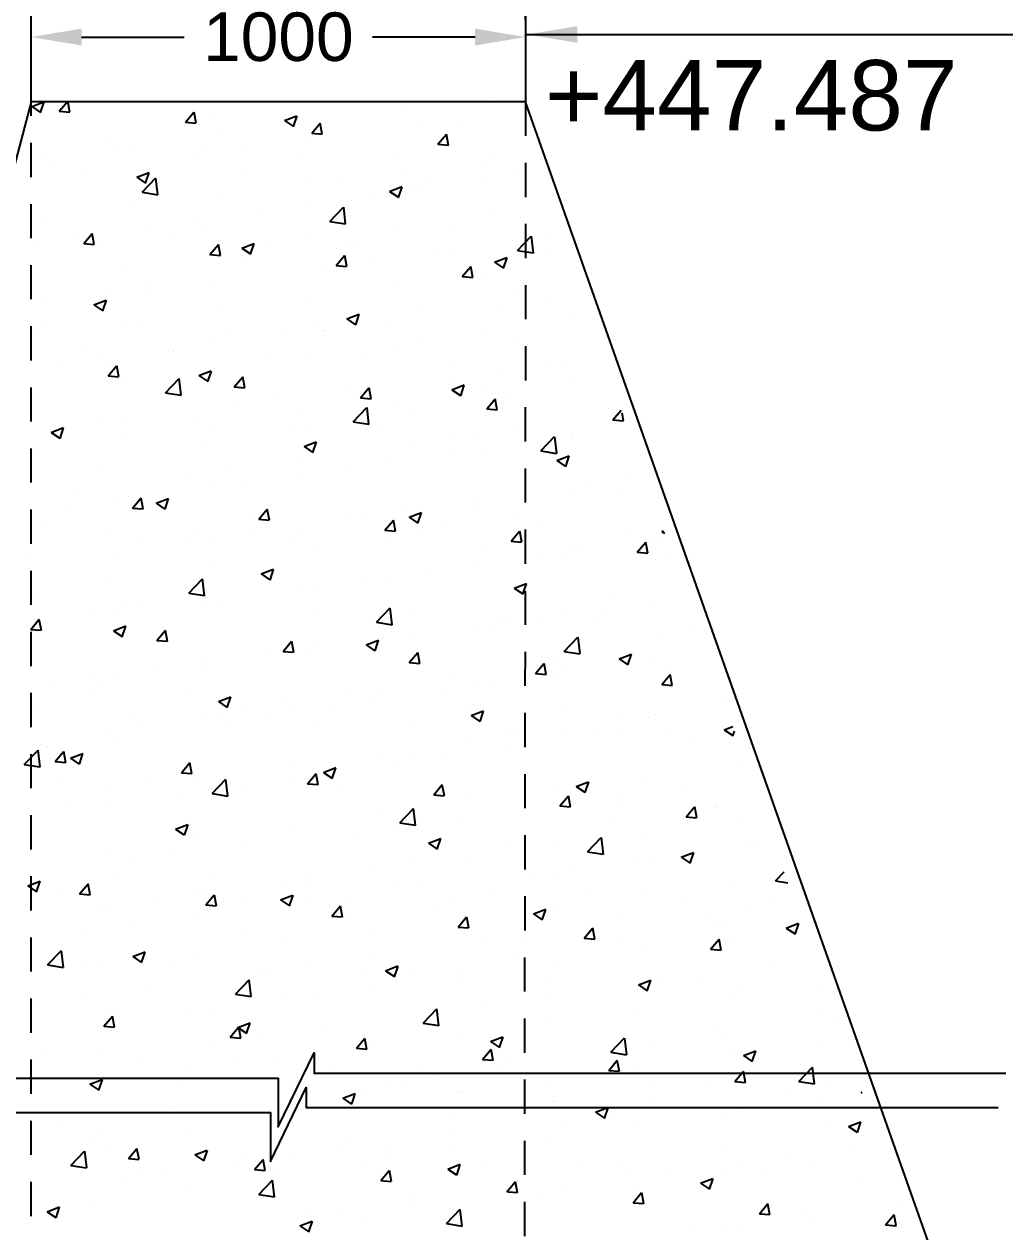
# Model space of a CAD drawing. Header units: inches. Extents: x 0 to 11487, y 0 to 10656.
# Drawn here: x 338.288 to 341.93, y 291.386 to 295.871 of the extents above; entities that cross this region are included whole.
import ezdxf

# ---------------------------------------------------------------- set-up
doc = ezdxf.new("R2010")
doc.units = ezdxf.units.IN
doc.header["$MEASUREMENT"] = 0
doc.linetypes.add('HIDDEN', pattern=[9.525, 6.35, -3.175])
for name, color, linetype in [('DIMENSION', 255, 'Continuous'), ('DRAWING', 7, 'Continuous'), ('HATCH', 7, 'Continuous'), ('TEXT', 255, 'Continuous')]:
    doc.layers.add(name, color=color, linetype=linetype)
doc.styles.get("Standard").update_dxf_attribs({"font": 'arial.ttf'})
doc.dimstyles.get("Standard").update_dxf_attribs({"dimtxt": 0.18, "dimasz": 0.1875, "dimexe": 0.18, "dimexo": 0.0625, "dimgap": 0.09, "dimtad": 0, "dimtih": 1, "dimtoh": 1, "dimdec": 4, "dimzin": 0, "dimdsep": 46, "dimtxsty": 'Standard', "dimcen": 0.09, "dimadec": 0, "dimazin": 0, "dimtfac": 1, "dimtdec": 4, "dimtofl": 0, "dimtmove": 0, "dimatfit": 3, "dimfxl": 1, "dimtolj": 1, "dimtzin": 0, "dimarcsym": 0})

# ---------------------------------------------------------------- blocks, each defined once
blk = doc.blocks.new('*D88')
at = {"layer": 'Defpoints', "color": 0, "ltscale": 0.02, "transparency": 16777216}
for p in [(338.3141, 295.8234), (340.1505, 295.8234), (340.1505, 295.8234)]:
    blk.add_point(p, dxfattribs=at)
at = {"layer": 'DIMENSION', "color": 0, "lineweight": -2, "ltscale": 0.02, "transparency": 16777216}
for p, q in [((338.3141, 295.8859), (338.3141, 296.0034)), ((340.1505, 295.8859), (340.1505, 296.0034)), ((338.5016, 295.8234), (338.8823, 295.8234)), ((339.963, 295.8234), (339.5823, 295.8234))]:
    blk.add_line(p, q, dxfattribs=at)
at = {"layer": 'DIMENSION', "color": 0, "ltscale": 0.02, "transparency": 16777216}
for points in [[(338.5016, 295.8547), (338.5016, 295.7922), (338.3141, 295.8234)], [(339.963, 295.8547), (339.963, 295.7922), (340.1505, 295.8234)]]:
    blk.add_solid(points, dxfattribs=at)
at = {"layer": 'DIMENSION', "color": 0, "ltscale": 0.02, "transparency": 16777216, "insert": (339.2323, 295.8234), "char_height": 0.18, "attachment_point": 5}
blk.add_mtext('\\A1;1000', dxfattribs=at)

msp = doc.modelspace()

# ---------------------------------------------------------------- linework, layer by layer
at = {"layer": 'DRAWING', "linetype": 'HIDDEN', "ltscale": 0.02}
for p, q in [((338.31405, 288.49336), (338.31405, 295.58316)), ((340.15053, 295.58316), (340.14224, 288.49336))]:
    msp.add_line(p, q, dxfattribs=at)
at = {"layer": 'DRAWING', "ltscale": 0.02}
msp.add_lwpolyline([(338.31405, 296.06373), (340.15053, 296.06373), (340.15053, 295.58316), (338.31405, 295.58316)], close=True, dxfattribs=at)
for points in [[(338.31405, 295.58316), (336.45006, 288.49336)], [(342.65416, 288.49336), (340.15053, 295.58316)], [(336.76549, 291.95712), (339.23175, 291.95712), (339.23175, 291.77549), (339.3651, 292.05025), (339.3651, 291.97534), (341.93383, 291.97534)], [(336.73619, 291.82927), (339.20245, 291.82927), (339.20245, 291.64764), (339.3358, 291.9224), (339.3358, 291.84749), (341.90454, 291.84749)]]:
    msp.add_lwpolyline(points, dxfattribs=at)
at = {"layer": 'HATCH', "ltscale": 0.02}
for p, q in [((338.31658, 295.56573), (338.36232, 295.58329)), ((338.31658, 295.56573), (338.34907, 295.54381)), ((338.34947, 295.54333), (338.36272, 295.58281)), ((338.36724, 295.59013), (338.36724, 295.59013)), ((338.41881, 295.54816), (338.4503, 295.58569)), ((338.45825, 295.54426), (338.4507, 295.58521)), ((338.68968, 295.58159), (338.68968, 295.58159)), ((339.36637, 295.58106), (339.36637, 295.58106)), ((340.03327, 295.60026), (340.03327, 295.60026)), ((338.41881, 295.54816), (338.45786, 295.54474)), ((338.44226, 295.54901), (338.44226, 295.54901)), ((338.88738, 295.50716), (338.91887, 295.5447)), ((338.92683, 295.50326), (338.91927, 295.54421)), ((338.98538, 295.51566), (338.98538, 295.51566)), ((339.25543, 295.51341), (339.30117, 295.53097)), ((339.25543, 295.51341), (339.28792, 295.49149)), ((339.28832, 295.49101), (339.30157, 295.53049)), ((339.69396, 295.55128), (339.69396, 295.55128)), ((338.88738, 295.50716), (338.92643, 295.50375)), ((339.35595, 295.46617), (339.38744, 295.5037)), ((339.36399, 295.50946), (339.36399, 295.50946)), ((339.3954, 295.46227), (339.38784, 295.50322)), ((339.75394, 295.48666), (339.75394, 295.48666)), ((339.91748, 295.5082), (339.91748, 295.5082)), ((338.6044, 295.45026), (338.6044, 295.45026)), ((338.61523, 295.42375), (338.61523, 295.42375)), ((339.02857, 295.46346), (339.02857, 295.46346)), ((339.34136, 295.43235), (339.34136, 295.43235)), ((339.35595, 295.46617), (339.395, 295.46275)), ((339.82452, 295.42517), (339.85602, 295.46271)), ((339.82452, 295.42517), (339.86357, 295.42176)), ((339.86397, 295.42127), (339.85641, 295.46222)), ((338.68927, 295.41448), (338.68927, 295.41448)), ((338.96397, 295.40902), (338.96397, 295.40902)), ((339.09394, 295.39977), (339.09394, 295.39977)), ((339.3127, 295.39428), (339.3127, 295.39428)), ((339.66144, 295.37955), (339.66144, 295.37955)), ((340.02533, 295.38279), (340.02533, 295.38279)), ((338.35929, 295.37266), (338.35929, 295.37266)), ((338.40424, 295.35073), (338.40424, 295.35073)), ((338.75297, 295.336), (338.75297, 295.336)), ((338.9304, 295.37824), (338.9304, 295.37824)), ((339.68602, 295.33381), (339.68602, 295.33381)), ((340.01017, 295.36481), (340.01017, 295.36481)), ((338.51782, 295.32393), (338.51782, 295.32393)), ((338.70653, 295.30271), (338.75227, 295.32027)), ((338.70653, 295.30271), (338.73902, 295.28079)), ((338.7263, 295.24704), (338.77718, 295.30007)), ((338.73942, 295.28031), (338.75267, 295.31978)), ((338.7848, 295.23756), (338.77758, 295.2996)), ((339.10171, 295.32126), (339.10171, 295.32126)), ((339.35605, 295.29199), (339.35605, 295.29199)), ((339.45044, 295.30653), (339.45044, 295.30653)), ((339.79918, 295.2918), (339.79918, 295.2918)), ((340.10136, 295.32206), (340.10136, 295.32206)), ((338.7263, 295.24704), (338.7844, 295.23802)), ((339.02063, 295.24599), (339.02063, 295.24599)), ((339.64537, 295.25039), (339.69111, 295.26795)), ((339.64537, 295.25039), (339.67787, 295.22847)), ((339.67827, 295.22799), (339.69151, 295.26746)), ((339.72038, 295.25666), (339.72038, 295.25666)), ((339.74562, 295.25053), (339.74562, 295.25053)), ((339.99304, 295.28311), (339.99304, 295.28311)), ((340.14791, 295.27706), (340.14791, 295.27706)), ((339.58208, 295.229), (339.58208, 295.229)), ((338.35135, 295.15519), (338.35135, 295.15519)), ((338.68132, 295.19701), (338.68132, 295.19701)), ((339.1695, 295.17469), (339.1695, 295.17469)), ((339.33939, 295.19127), (339.33939, 295.19127)), ((339.4235, 295.13891), (339.47439, 295.19194)), ((339.482, 295.12943), (339.47479, 295.19147)), ((340.01738, 295.16532), (340.01738, 295.16532)), ((338.75854, 295.12058), (338.75854, 295.12058)), ((338.92208, 295.14211), (338.92208, 295.14211)), ((338.95841, 295.12587), (338.95841, 295.12587)), ((339.4235, 295.13891), (339.4816, 295.12989)), ((339.67808, 295.11634), (339.67808, 295.11634)), ((339.87691, 295.11323), (339.87691, 295.11323)), ((338.34596, 295.06627), (338.34596, 295.06627)), ((338.48526, 295.09168), (338.48526, 295.09168)), ((338.50945, 295.05677), (338.54095, 295.0943)), ((338.5489, 295.05287), (338.54134, 295.09381)), ((338.834, 295.07695), (338.834, 295.07695)), ((339.3481, 295.07451), (339.3481, 295.07451)), ((340.12071, 295.03078), (340.17159, 295.08381)), ((340.17921, 295.0213), (340.17199, 295.08334)), ((340.23376, 295.07976), (340.23376, 295.07976)), ((338.50945, 295.05677), (338.5485, 295.05335)), ((338.57743, 295.06047), (338.57743, 295.06047)), ((338.97802, 295.01577), (339.00952, 295.0533)), ((339.01747, 295.01187), (339.00991, 295.05282)), ((339.01268, 295.02852), (339.01268, 295.02852)), ((339.09647, 295.03968), (339.14221, 295.05724)), ((339.09647, 295.03968), (339.12897, 295.01777)), ((339.12937, 295.01728), (339.14261, 295.05676)), ((339.18273, 295.06221), (339.18273, 295.06221)), ((339.49593, 295.04783), (339.49593, 295.04783)), ((339.53147, 295.04748), (339.53147, 295.04748)), ((339.82118, 295.02545), (339.82118, 295.02545)), ((339.8802, 295.03274), (339.8802, 295.03274)), ((340.12071, 295.03078), (340.17881, 295.02176)), ((338.67338, 294.97954), (338.67338, 294.97954)), ((338.97802, 295.01577), (339.01707, 295.01236)), ((339.11495, 294.98243), (339.11495, 294.98243)), ((339.44659, 294.97478), (339.47809, 295.01231)), ((339.48604, 294.97088), (339.47849, 295.01182)), ((339.57376, 294.99287), (339.57376, 294.99287)), ((340.03532, 294.98737), (340.08106, 295.00492)), ((340.03532, 294.98737), (340.06781, 294.96545)), ((340.06821, 294.96496), (340.08146, 295.00444)), ((340.22894, 295.01801), (340.22894, 295.01801)), ((338.3434, 294.93771), (338.3434, 294.93771)), ((339.41022, 294.97134), (339.41022, 294.97134)), ((339.44659, 294.97478), (339.48564, 294.97136)), ((339.91517, 294.93378), (339.94666, 294.97132)), ((339.91517, 294.93378), (339.95421, 294.93037)), ((339.95461, 294.92988), (339.94706, 294.97083)), ((340.00944, 294.94784), (340.00944, 294.94784)), ((338.73396, 294.91704), (338.73396, 294.91704)), ((338.99764, 294.91703), (338.99764, 294.91703)), ((339.67013, 294.89886), (339.67013, 294.89886)), ((338.35298, 294.85164), (338.35298, 294.85164)), ((338.54757, 294.82898), (338.59331, 294.84654)), ((338.58047, 294.80658), (338.59371, 294.84606)), ((338.58668, 294.86292), (338.58668, 294.86292)), ((338.75022, 294.88445), (338.75022, 294.88445)), ((339.34016, 294.85704), (339.34016, 294.85704)), ((340.12641, 294.88461), (340.12641, 294.88461)), ((340.22544, 294.84363), (340.22544, 294.84363)), ((338.54757, 294.82898), (338.58007, 294.80706)), ((339.00474, 294.81104), (339.00474, 294.81104)), ((339.74542, 294.81921), (339.74542, 294.81921)), ((340.0619, 294.8221), (340.0619, 294.8221)), ((338.35804, 294.75786), (338.35804, 294.75786)), ((338.66544, 294.76206), (338.66544, 294.76206)), ((339.36444, 294.75381), (339.36444, 294.75381)), ((339.48642, 294.77666), (339.53216, 294.79422)), ((339.48642, 294.77666), (339.51891, 294.75474)), ((339.51931, 294.75426), (339.53256, 294.79374)), ((339.64932, 294.76779), (339.64932, 294.76779)), ((340.33691, 294.77637), (340.33691, 294.77637)), ((338.33546, 294.72024), (338.33546, 294.72024)), ((338.70678, 294.74313), (338.70678, 294.74313)), ((339.05552, 294.72839), (339.05552, 294.72839)), ((339.23836, 294.71368), (339.23836, 294.71368)), ((339.4019, 294.73521), (339.4019, 294.73521)), ((339.40425, 294.71366), (339.40425, 294.71366)), ((340.00149, 294.73037), (340.00149, 294.73037)), ((338.49579, 294.67011), (338.49579, 294.67011)), ((338.98346, 294.68842), (338.98346, 294.68842)), ((339.66219, 294.68139), (339.66219, 294.68139)), ((339.75299, 294.69892), (339.75299, 294.69892)), ((340.10172, 294.68419), (340.10172, 294.68419)), ((338.57837, 294.62679), (338.57837, 294.62679)), ((338.60247, 294.62302), (338.60247, 294.62302)), ((338.82578, 294.65936), (338.82578, 294.65936)), ((338.84452, 294.65537), (338.84452, 294.65537)), ((339.19326, 294.64064), (339.19326, 294.64064)), ((339.33221, 294.63957), (339.33221, 294.63957)), ((339.54199, 294.62591), (339.54199, 294.62591)), ((340.301, 294.61855), (340.301, 294.61855)), ((338.41482, 294.60526), (338.41482, 294.60526)), ((338.6001, 294.56537), (338.63159, 294.60291)), ((338.63954, 294.56147), (338.63199, 294.60242)), ((338.93752, 294.56596), (338.98326, 294.58352)), ((338.97041, 294.54356), (338.98366, 294.58304)), ((338.9968, 294.59357), (338.9968, 294.59357)), ((339.89073, 294.61117), (339.89073, 294.61117)), ((340.05358, 294.58597), (340.05358, 294.58597)), ((340.23946, 294.59644), (340.23946, 294.59644)), ((338.6001, 294.56538), (338.63914, 294.56196)), ((338.65749, 294.54459), (338.65749, 294.54459)), ((338.81291, 294.50253), (338.86379, 294.55556)), ((338.87141, 294.49306), (338.86419, 294.5551)), ((338.93752, 294.56596), (338.97002, 294.54404)), ((339.06867, 294.52438), (339.10016, 294.56191)), ((339.10811, 294.52048), (339.10056, 294.56143)), ((339.87637, 294.51364), (339.92211, 294.5312)), ((339.89004, 294.56444), (339.89004, 294.56444)), ((339.90926, 294.49124), (339.92251, 294.53072)), ((340.32897, 294.5589), (340.32897, 294.5589)), ((338.32752, 294.50277), (338.32752, 294.50277)), ((338.81291, 294.50253), (338.87101, 294.49352)), ((339.06867, 294.52438), (339.10771, 294.52096)), ((339.47746, 294.51012), (339.47746, 294.51012)), ((339.53724, 294.48339), (339.56873, 294.52092)), ((339.53724, 294.48339), (339.57629, 294.47997)), ((339.57668, 294.47948), (339.56913, 294.52043)), ((339.87637, 294.51364), (339.90886, 294.49172)), ((339.99355, 294.5129), (339.99355, 294.5129)), ((340.09943, 294.49482), (340.09943, 294.49482)), ((339.0665, 294.45602), (339.0665, 294.45602)), ((339.23005, 294.47755), (339.23005, 294.47755)), ((339.51011, 294.3944), (339.561, 294.44743)), ((339.56862, 294.38493), (339.5614, 294.44697)), ((339.65425, 294.46392), (339.65425, 294.46392)), ((340.00581, 294.44239), (340.0373, 294.47992)), ((340.00581, 294.44239), (340.04486, 294.43897)), ((340.04525, 294.43849), (340.0377, 294.47944)), ((340.47438, 294.4014), (340.50456, 294.43737)), ((338.57681, 294.41106), (338.57681, 294.41106)), ((338.65393, 294.4017), (338.65393, 294.4017)), ((338.92554, 294.39632), (338.92554, 294.39632)), ((339.32427, 294.4221), (339.32427, 294.4221)), ((339.51011, 294.3944), (339.56822, 294.38539)), ((339.71845, 294.42942), (339.71845, 294.42942)), ((340.47438, 294.4014), (340.51343, 294.39798)), ((340.51382, 294.39749), (340.50856, 294.42606)), ((338.38862, 294.35526), (338.43436, 294.37282)), ((338.38862, 294.35526), (338.42112, 294.33334)), ((338.40651, 294.36913), (338.40651, 294.36913)), ((338.42151, 294.33286), (338.43476, 294.37233)), ((338.98885, 294.3761), (338.98885, 294.3761)), ((339.27428, 294.38159), (339.27428, 294.38159)), ((339.33747, 294.36403), (339.33747, 294.36403)), ((339.62301, 294.36685), (339.62301, 294.36685)), ((339.97175, 294.35212), (339.97175, 294.35212)), ((340.12914, 294.36088), (340.12914, 294.36088)), ((340.25597, 294.35138), (340.25597, 294.35138)), ((338.64955, 294.32712), (338.64955, 294.32712)), ((339.32747, 294.30294), (339.37321, 294.3205)), ((339.32747, 294.30294), (339.35996, 294.28102)), ((339.36036, 294.28054), (339.37361, 294.32001)), ((339.71818, 294.30678), (339.71818, 294.30678)), ((339.88173, 294.32831), (339.88173, 294.32831)), ((340.20732, 294.28627), (340.2582, 294.3393)), ((340.26582, 294.2768), (340.2586, 294.33884)), ((340.32048, 294.33739), (340.32048, 294.33739)), ((340.32102, 294.34142), (340.32102, 294.34142)), ((338.31957, 294.2853), (338.31957, 294.2853)), ((338.95648, 294.29863), (338.95648, 294.29863)), ((339.87499, 294.28598), (339.87499, 294.28598)), ((339.98561, 294.29543), (339.98561, 294.29543)), ((340.20732, 294.28627), (340.26542, 294.27726)), ((340.26631, 294.25062), (340.31205, 294.26818)), ((340.29921, 294.22822), (340.31245, 294.26769)), ((338.5755, 294.23323), (338.5755, 294.23323)), ((339.05819, 294.21989), (339.05819, 294.21989)), ((339.30561, 294.25246), (339.30561, 294.25246)), ((339.494, 294.22059), (339.494, 294.22059)), ((339.6463, 294.24645), (339.6463, 294.24645)), ((340.26631, 294.25062), (340.29881, 294.2287)), ((338.89465, 294.19836), (338.89465, 294.19836)), ((339.31633, 294.20462), (339.31633, 294.20462)), ((340.53341, 294.17907), (340.53341, 294.17907)), ((338.48207, 294.14404), (338.48207, 294.14404)), ((338.98091, 294.15863), (338.98091, 294.15863)), ((339.11302, 294.15519), (339.11302, 294.15519)), ((340.31308, 294.12395), (340.31308, 294.12395)), ((340.36986, 294.15754), (340.36986, 294.15754)), ((340.50546, 294.12276), (340.50546, 294.12276)), ((338.6416, 294.10965), (338.6416, 294.10965)), ((338.69074, 294.07398), (338.72223, 294.11152)), ((338.73018, 294.07008), (338.72263, 294.11103)), ((338.73204, 294.08979), (338.73204, 294.08979)), ((338.77857, 294.09223), (338.82431, 294.10979)), ((338.77857, 294.09223), (338.81106, 294.07032)), ((338.81146, 294.06983), (338.82471, 294.10931)), ((339.95729, 294.10322), (339.95729, 294.10322)), ((339.97766, 294.07795), (339.97766, 294.07795)), ((338.31163, 294.06782), (338.31163, 294.06782)), ((338.44959, 294.07724), (338.44959, 294.07724)), ((338.69074, 294.07398), (338.72979, 294.07057)), ((338.79833, 294.0625), (338.79833, 294.0625)), ((339.14706, 294.04777), (339.14706, 294.04777)), ((339.15931, 294.03299), (339.1908, 294.07052)), ((339.15931, 294.03299), (339.19836, 294.02957)), ((339.19875, 294.02909), (339.1912, 294.07004)), ((339.4958, 294.03303), (339.4958, 294.03303)), ((339.54633, 294.04912), (339.54633, 294.04912)), ((339.70987, 294.07065), (339.70987, 294.07065)), ((339.71741, 294.03991), (339.76315, 294.05747)), ((339.71741, 294.03991), (339.74991, 294.018)), ((339.75031, 294.01751), (339.76355, 294.05699)), ((340.12448, 294.05737), (340.12448, 294.05737)), ((338.35105, 294.0244), (338.35105, 294.0244)), ((338.58734, 293.98948), (338.58734, 293.98948)), ((339.13375, 293.9948), (339.13375, 293.9948)), ((339.62788, 293.99199), (339.65937, 294.02953)), ((339.62788, 293.99199), (339.66693, 293.98858)), ((339.63836, 294.02897), (339.63836, 294.02897)), ((339.66732, 293.98809), (339.65977, 294.02904)), ((339.7435, 293.99197), (339.7435, 293.99197)), ((339.84453, 294.0183), (339.84453, 294.0183)), ((340.09645, 293.951), (340.12795, 293.98853)), ((340.19327, 294.00356), (340.19327, 294.00356)), ((340.542, 293.98883), (340.542, 293.98883)), ((340.65626, 293.98759), (340.66254, 293.99001)), ((338.88633, 293.96223), (338.88633, 293.96223)), ((338.93607, 293.97475), (338.93607, 293.97475)), ((339.28481, 293.96001), (339.28481, 293.96001)), ((339.30838, 293.98715), (339.30838, 293.98715)), ((339.63354, 293.94528), (339.63354, 293.94528)), ((340.09645, 293.951), (340.1355, 293.94758)), ((340.1359, 293.9471), (340.12834, 293.98805)), ((340.56502, 293.91), (340.59652, 293.94754)), ((340.60447, 293.9061), (340.59691, 293.94705)), ((340.60897, 293.95398), (340.60897, 293.95398)), ((340.63511, 293.9483), (340.63511, 293.9483)), ((340.65626, 293.98759), (340.66562, 293.98128)), ((338.72279, 293.9407), (338.72279, 293.9407)), ((338.97297, 293.94115), (338.97297, 293.94115)), ((339.36251, 293.92657), (339.36251, 293.92657)), ((339.98228, 293.93055), (339.98228, 293.93055)), ((340.19801, 293.89988), (340.19801, 293.89988)), ((340.30514, 293.90648), (340.30514, 293.90648)), ((340.33101, 293.91581), (340.33101, 293.91581)), ((340.36155, 293.92141), (340.36155, 293.92141)), ((340.56502, 293.91001), (340.60407, 293.90659)), ((340.67975, 293.90108), (340.67975, 293.90108)), ((338.31021, 293.88638), (338.31021, 293.88638)), ((338.63366, 293.89217), (338.63366, 293.89217)), ((338.98153, 293.86118), (338.98153, 293.86118)), ((339.96972, 293.86048), (339.96972, 293.86048)), ((338.30369, 293.85035), (338.30369, 293.85035)), ((338.89952, 293.75803), (338.9504, 293.81106)), ((338.95802, 293.74856), (338.9508, 293.8106)), ((339.16851, 293.82921), (339.21426, 293.84677)), ((339.16851, 293.82921), (339.20101, 293.80729)), ((339.20141, 293.80681), (339.21465, 293.84629)), ((339.53801, 293.81299), (339.53801, 293.81299)), ((339.63041, 293.8115), (339.63041, 293.8115)), ((339.78543, 293.84556), (339.78543, 293.84556)), ((338.60055, 293.79578), (338.60055, 293.79578)), ((339.30044, 293.76968), (339.30044, 293.76968)), ((339.37447, 293.79146), (339.37447, 293.79146)), ((340.10736, 293.77689), (340.1531, 293.79445)), ((340.10736, 293.77689), (340.13986, 293.75497)), ((340.14025, 293.75449), (340.1535, 293.79397)), ((338.31962, 293.74517), (338.31962, 293.74517)), ((338.66836, 293.73043), (338.66836, 293.73043)), ((338.89952, 293.75803), (338.95762, 293.74902)), ((338.96189, 293.73714), (338.96189, 293.73714)), ((338.96502, 293.72368), (338.96502, 293.72368)), ((340.47849, 293.73297), (340.47849, 293.73297)), ((340.62717, 293.73083), (340.62717, 293.73083)), ((338.55093, 293.68304), (338.55093, 293.68304)), ((338.62572, 293.6747), (338.62572, 293.6747)), ((338.71447, 293.70457), (338.71447, 293.70457)), ((339.01709, 293.7157), (339.01709, 293.7157)), ((339.36583, 293.70096), (339.36583, 293.70096)), ((339.59673, 293.6499), (339.64761, 293.70293)), ((339.65523, 293.64043), (339.64801, 293.70247)), ((339.71456, 293.68623), (339.71456, 293.68623)), ((340.29719, 293.68901), (340.29719, 293.68901)), ((340.43711, 293.69632), (340.43711, 293.69632)), ((338.29574, 293.63288), (338.29574, 293.63288)), ((338.31281, 293.62359), (338.34431, 293.66112)), ((338.35225, 293.61969), (338.3447, 293.66064)), ((338.61961, 293.61851), (338.66536, 293.63607)), ((338.65251, 293.59611), (338.66575, 293.63559)), ((339.59673, 293.6499), (339.65483, 293.64089)), ((339.96178, 293.64301), (339.96178, 293.64301)), ((340.02615, 293.64222), (340.02615, 293.64222)), ((340.0633, 293.6715), (340.0633, 293.6715)), ((340.09751, 293.66758), (340.09751, 293.66758)), ((340.18969, 293.66375), (340.18969, 293.66375)), ((340.41203, 293.65676), (340.41203, 293.65676)), ((340.76077, 293.64203), (340.76077, 293.64203)), ((338.31281, 293.62359), (338.35186, 293.62017)), ((338.61961, 293.61851), (338.65211, 293.59659)), ((338.78138, 293.58259), (338.81288, 293.62013)), ((338.82083, 293.57869), (338.81327, 293.61964)), ((339.61357, 293.5879), (339.61357, 293.5879)), ((339.62247, 293.59403), (339.62247, 293.59403)), ((339.71652, 293.60218), (339.71652, 293.60218)), ((340.29393, 293.54177), (340.34482, 293.5948)), ((340.35243, 293.5323), (340.34521, 293.59434)), ((340.63503, 293.58954), (340.63503, 293.58954)), ((338.78138, 293.58259), (338.82043, 293.57918)), ((339.24995, 293.5416), (339.28145, 293.57913)), ((339.24995, 293.5416), (339.289, 293.53818)), ((339.2894, 293.5377), (339.28184, 293.57865)), ((339.2925, 293.55221), (339.2925, 293.55221)), ((339.36615, 293.55533), (339.36615, 293.55533)), ((339.55846, 293.56619), (339.6042, 293.58375)), ((339.55846, 293.56619), (339.59096, 293.54427)), ((339.59135, 293.54379), (339.6046, 293.58327)), ((340.29393, 293.54177), (340.35203, 293.53276)), ((338.95708, 293.50621), (338.95708, 293.50621)), ((339.20261, 293.5338), (339.20261, 293.5338)), ((339.33554, 293.53678), (339.33554, 293.53678)), ((339.71852, 293.5006), (339.75002, 293.53814)), ((339.71852, 293.5006), (339.75757, 293.49719)), ((339.75797, 293.4967), (339.75041, 293.53765)), ((340.1871, 293.45961), (340.21859, 293.49714)), ((340.22654, 293.45571), (340.21899, 293.49666)), ((340.25404, 293.52414), (340.25404, 293.52414)), ((340.49731, 293.51387), (340.54305, 293.53143)), ((340.49731, 293.51387), (340.5298, 293.49195)), ((340.5302, 293.49147), (340.54345, 293.53094)), ((340.61922, 293.51336), (340.61922, 293.51336)), ((338.61777, 293.45723), (338.61777, 293.45723)), ((338.79003, 293.47948), (338.79003, 293.47948)), ((338.95456, 293.47139), (338.95456, 293.47139)), ((339.87306, 293.45874), (339.87306, 293.45874)), ((340.1871, 293.45961), (340.22614, 293.45619)), ((340.28925, 293.47153), (340.28925, 293.47153)), ((340.65567, 293.41861), (340.68716, 293.45615)), ((340.67783, 293.49298), (340.67783, 293.49298)), ((340.69511, 293.41471), (340.68756, 293.45566)), ((338.37907, 293.42538), (338.37907, 293.42538)), ((338.54261, 293.44691), (338.54261, 293.44691)), ((338.57357, 293.40599), (338.57357, 293.40599)), ((339.95383, 293.42554), (339.95383, 293.42554)), ((340.01783, 293.40609), (340.01783, 293.40609)), ((340.26525, 293.43866), (340.26525, 293.43866)), ((340.65567, 293.41861), (340.69471, 293.4152)), ((338.54114, 293.39661), (338.54114, 293.39661)), ((338.88988, 293.38188), (338.88988, 293.38188)), ((339.00956, 293.35549), (339.0553, 293.37305)), ((339.04245, 293.33309), (339.0557, 293.37256)), ((339.23861, 293.36714), (339.23861, 293.36714)), ((339.49208, 293.39335), (339.49208, 293.39335)), ((339.61453, 293.37656), (339.61453, 293.37656)), ((339.85429, 293.38456), (339.85429, 293.38456)), ((340.88452, 293.36092), (340.88452, 293.36092)), ((338.33015, 293.32359), (338.33015, 293.32359)), ((339.00956, 293.35549), (339.04206, 293.33357)), ((339.11109, 293.32795), (339.11109, 293.32795)), ((339.28455, 293.33473), (339.28455, 293.33473)), ((339.44171, 293.33024), (339.44171, 293.33024)), ((339.58735, 293.35241), (339.58735, 293.35241)), ((339.93608, 293.33767), (339.93608, 293.33767)), ((339.94841, 293.30317), (339.99415, 293.32073)), ((339.9813, 293.28077), (339.99455, 293.32024)), ((340.28482, 293.32294), (340.28482, 293.32294)), ((338.67888, 293.30886), (338.67888, 293.30886)), ((338.94913, 293.28874), (338.94913, 293.28874)), ((339.02762, 293.29412), (339.02762, 293.29412)), ((339.03075, 293.27614), (339.03075, 293.27614)), ((339.19429, 293.29767), (339.19429, 293.29767)), ((339.37635, 293.27939), (339.37635, 293.27939)), ((339.94841, 293.30317), (339.9809, 293.28125)), ((340.50354, 293.29552), (340.50354, 293.29552)), ((340.61128, 293.29588), (340.61128, 293.29588)), ((340.63355, 293.3082), (340.63355, 293.3082)), ((338.60983, 293.23975), (338.60983, 293.23975)), ((338.73011, 293.26255), (338.73011, 293.26255)), ((339.72509, 293.26466), (339.72509, 293.26466)), ((340.07382, 293.24992), (340.07382, 293.24992)), ((340.12255, 293.23012), (340.12255, 293.23012)), ((340.28131, 293.25406), (340.28131, 293.25406)), ((340.42256, 293.23519), (340.42256, 293.23519)), ((340.50597, 293.23532), (340.50597, 293.23532)), ((340.66951, 293.25685), (340.66951, 293.25685)), ((340.88725, 293.25085), (340.91923, 293.26312)), ((340.88725, 293.25085), (340.91975, 293.22893)), ((340.92015, 293.22844), (340.92566, 293.24489)), ((338.34913, 293.19716), (338.34913, 293.19716)), ((338.37076, 293.18925), (338.37076, 293.18925)), ((338.61817, 293.22182), (338.61817, 293.22182)), ((339.94589, 293.20806), (339.94589, 293.20806)), ((340.09339, 293.181), (340.09339, 293.181)), ((340.77129, 293.22045), (340.77129, 293.22045)), ((338.28892, 293.12166), (338.33981, 293.17469)), ((338.34742, 293.11219), (338.34021, 293.17423)), ((338.40345, 293.1322), (338.43495, 293.16973)), ((338.4429, 293.12829), (338.43534, 293.16924)), ((338.46066, 293.14478), (338.5064, 293.16234)), ((338.46066, 293.14478), (338.49316, 293.12286)), ((338.49355, 293.12238), (338.5068, 293.16186)), ((339.60658, 293.15908), (339.60658, 293.15908)), ((339.74157, 293.16473), (339.74157, 293.16473)), ((339.84597, 293.14843), (339.84597, 293.14843)), ((338.28892, 293.12166), (338.34703, 293.11265)), ((338.40345, 293.1322), (338.4425, 293.12878)), ((338.87203, 293.0912), (338.90352, 293.12873)), ((338.87203, 293.0912), (338.91107, 293.08778)), ((338.91147, 293.0873), (338.90392, 293.12825)), ((339.27661, 293.11726), (339.27661, 293.11726)), ((339.36059, 293.09933), (339.36059, 293.09933)), ((339.39951, 293.09246), (339.44525, 293.11002)), ((339.39951, 293.09246), (339.432, 293.07055)), ((339.4324, 293.07006), (339.44565, 293.10954)), ((339.68243, 293.1269), (339.68243, 293.1269)), ((340.94264, 293.12739), (340.94264, 293.12739)), ((338.41117, 293.06454), (338.41117, 293.06454)), ((338.7599, 293.04981), (338.7599, 293.04981)), ((338.94119, 293.07126), (338.94119, 293.07126)), ((338.98613, 293.01353), (339.03701, 293.06656)), ((339.04463, 293.00406), (339.03741, 293.0661)), ((339.26985, 293.07258), (339.26985, 293.07258)), ((339.3406, 293.05021), (339.37209, 293.08774)), ((339.3406, 293.05021), (339.37964, 293.04679)), ((339.38004, 293.0463), (339.37249, 293.08725)), ((339.80917, 293.00921), (339.84066, 293.04674)), ((339.84861, 293.00531), (339.84106, 293.04626)), ((340.33835, 293.04014), (340.3841, 293.0577)), ((340.37125, 293.01774), (340.38449, 293.05722)), ((340.60334, 293.07841), (340.60334, 293.07841)), ((338.60189, 293.02228), (338.60189, 293.02228)), ((338.8589, 293.01848), (338.8589, 293.01848)), ((338.9796, 293.03393), (338.9796, 293.03393)), ((338.98613, 293.01353), (339.04423, 293.00452)), ((339.02244, 293.04001), (339.02244, 293.04001)), ((339.10864, 293.03507), (339.10864, 293.03507)), ((339.45737, 293.02034), (339.45737, 293.02034)), ((339.80611, 293.00561), (339.80611, 293.00561)), ((339.80917, 293.00921), (339.84822, 293.0058)), ((340.27336, 293.03659), (340.27336, 293.03659)), ((340.27774, 292.96822), (340.30923, 293.00575)), ((340.31718, 292.96431), (340.30963, 293.00526)), ((340.33835, 293.04014), (340.37085, 293.01823)), ((340.74507, 293.03176), (340.74507, 293.03176)), ((338.44632, 292.96416), (338.44632, 292.96416)), ((338.59862, 292.96854), (338.59862, 292.96854)), ((339.68334, 292.9054), (339.73422, 292.95843)), ((339.74184, 292.89593), (339.73462, 292.95797)), ((339.93794, 292.99059), (339.93794, 292.99059)), ((340.15484, 292.99087), (340.15484, 292.99087)), ((340.27774, 292.96822), (340.31679, 292.9648)), ((340.33411, 292.97766), (340.33411, 292.97766)), ((340.49766, 292.99919), (340.49766, 292.99919)), ((340.50358, 292.97614), (340.50358, 292.97614)), ((340.74631, 292.92722), (340.7778, 292.96476)), ((340.78575, 292.92332), (340.7782, 292.96427)), ((340.85232, 292.9614), (340.85232, 292.9614)), ((340.85755, 292.97113), (340.85755, 292.97113)), ((339.59864, 292.94161), (339.59864, 292.94161)), ((339.92153, 292.92334), (339.92153, 292.92334)), ((340.74631, 292.92722), (340.78536, 292.92381)), ((338.85061, 292.88176), (338.89635, 292.89932)), ((338.85061, 292.88176), (338.8831, 292.85984)), ((338.8835, 292.85936), (338.89675, 292.89884)), ((339.26866, 292.89979), (339.26866, 292.89979)), ((339.51058, 292.86924), (339.51058, 292.86924)), ((339.67412, 292.89077), (339.67412, 292.89077)), ((339.68334, 292.9054), (339.74144, 292.89639)), ((340.47656, 292.90573), (340.47656, 292.90573)), ((340.9347, 292.90992), (340.9347, 292.90992)), ((338.93325, 292.85379), (338.93325, 292.85379)), ((339.78945, 292.82944), (339.8352, 292.847)), ((339.78945, 292.82944), (339.82195, 292.80752)), ((339.82235, 292.80704), (339.83559, 292.84652)), ((340.09558, 292.84034), (340.09558, 292.84034)), ((340.38054, 292.79727), (340.43143, 292.8503)), ((340.43904, 292.7878), (340.43183, 292.84984)), ((340.59539, 292.86094), (340.59539, 292.86094)), ((340.98579, 292.82842), (340.98579, 292.82842)), ((341.01408, 292.82769), (341.01408, 292.82769)), ((338.59394, 292.80481), (338.59394, 292.80481)), ((338.85058, 292.78235), (338.85058, 292.78235)), ((339.098, 292.81492), (339.098, 292.81492)), ((340.26542, 292.81912), (340.26542, 292.81912)), ((340.38054, 292.79727), (340.43864, 292.78826)), ((340.7283, 292.77712), (340.77404, 292.79468)), ((340.7283, 292.77712), (340.7608, 292.7552)), ((340.76119, 292.75472), (340.77444, 292.7942)), ((338.68704, 292.76082), (338.68704, 292.76082)), ((339.7146, 292.77494), (339.7146, 292.77494)), ((339.93, 292.77312), (339.93, 292.77312)), ((340.3258, 292.74153), (340.3258, 292.74153)), ((340.57321, 292.7741), (340.57321, 292.7741)), ((340.6331, 292.76229), (340.6331, 292.76229)), ((338.30171, 292.67106), (338.34745, 292.68862)), ((338.3346, 292.64866), (338.34785, 292.68814)), ((338.63269, 292.71599), (338.63269, 292.71599)), ((338.98142, 292.70125), (338.98142, 292.70125)), ((339.33361, 292.70954), (339.33361, 292.70954)), ((339.5907, 292.72414), (339.5907, 292.72414)), ((340.16226, 292.72), (340.16226, 292.72)), ((340.25212, 292.6969), (340.25212, 292.6969)), ((340.92675, 292.69245), (340.92675, 292.69245)), ((341.07775, 292.68914), (341.11003, 292.72279)), ((341.07775, 292.68914), (341.12448, 292.68189)), ((338.30171, 292.67106), (338.3342, 292.64914)), ((338.4217, 292.64297), (338.4217, 292.64297)), ((338.4941, 292.6408), (338.52559, 292.67834)), ((338.53354, 292.6369), (338.52599, 292.67785)), ((338.95263, 292.64415), (338.95263, 292.64415)), ((339.26072, 292.68232), (339.26072, 292.68232)), ((339.33016, 292.68652), (339.33016, 292.68652)), ((339.67889, 292.67178), (339.67889, 292.67178)), ((339.74968, 292.66568), (339.74968, 292.66568)), ((340.02763, 292.65705), (340.02763, 292.65705)), ((340.58745, 292.64346), (340.58745, 292.64346)), ((338.4941, 292.6408), (338.53315, 292.63739)), ((338.77043, 292.62823), (338.77043, 292.62823)), ((338.9253, 292.63632), (338.9253, 292.63632)), ((338.96267, 292.59981), (338.99416, 292.63734)), ((338.96267, 292.59981), (339.00172, 292.59639)), ((339.00211, 292.59591), (338.99456, 292.63686)), ((339.11917, 292.6135), (339.11917, 292.6135)), ((339.24055, 292.61874), (339.2863, 292.6363)), ((339.24056, 292.61874), (339.27305, 292.59682)), ((339.27345, 292.59634), (339.28669, 292.63581)), ((339.33872, 292.61158), (339.33872, 292.61158)), ((339.4679, 292.59877), (339.4679, 292.59877)), ((339.50226, 292.63311), (339.50226, 292.63311)), ((339.87113, 292.6315), (339.87113, 292.6315)), ((340.25747, 292.60164), (340.25747, 292.60164)), ((340.37636, 292.64231), (340.37636, 292.64231)), ((340.7251, 292.62758), (340.7251, 292.62758)), ((341.07383, 292.61284), (341.07383, 292.61284)), ((338.57165, 292.57875), (338.57165, 292.57875)), ((338.586, 292.58734), (338.586, 292.58734)), ((338.92614, 292.55726), (338.92614, 292.55726)), ((339.43124, 292.55881), (339.46273, 292.59635)), ((339.43124, 292.55881), (339.47029, 292.5554)), ((339.47068, 292.55491), (339.46313, 292.59586)), ((339.49015, 292.5661), (339.49015, 292.5661)), ((339.81664, 292.58403), (339.81664, 292.58403)), ((339.89981, 292.51782), (339.9313, 292.55535)), ((339.92206, 292.55565), (339.92206, 292.55565)), ((339.93925, 292.51392), (339.9317, 292.55487)), ((340.16537, 292.5693), (340.16537, 292.5693)), ((340.1794, 292.56642), (340.22514, 292.58398)), ((340.1794, 292.56642), (340.2119, 292.5445)), ((340.21229, 292.54402), (340.22554, 292.58349)), ((340.51411, 292.55456), (340.51411, 292.55456)), ((340.81394, 292.57076), (340.81394, 292.57076)), ((340.97748, 292.59229), (340.97748, 292.59229)), ((338.67872, 292.52469), (338.67872, 292.52469)), ((339.89981, 292.51782), (339.93886, 292.5144)), ((340.36838, 292.47683), (340.39988, 292.51436)), ((340.40782, 292.47292), (340.40027, 292.51387)), ((340.40136, 292.51644), (340.40136, 292.51644)), ((340.86284, 292.53983), (340.86284, 292.53983)), ((340.88259, 292.53368), (340.88259, 292.53368)), ((341.11825, 292.5141), (341.16399, 292.53166)), ((341.11825, 292.5141), (341.15074, 292.49218)), ((341.15114, 292.4917), (341.16439, 292.53117)), ((338.51518, 292.50315), (338.51518, 292.50315)), ((339.10917, 292.50071), (339.10917, 292.50071)), ((339.25278, 292.46484), (339.25278, 292.46484)), ((339.58275, 292.50666), (339.58275, 292.50666)), ((340.15394, 292.48387), (340.15394, 292.48387)), ((340.36838, 292.47683), (340.40743, 292.47341)), ((340.50161, 292.46828), (340.50161, 292.46828)), ((340.83695, 292.43583), (340.86845, 292.47336)), ((340.8764, 292.43193), (340.86884, 292.47288)), ((340.91881, 292.47497), (340.91881, 292.47497)), ((338.37554, 292.37716), (338.42642, 292.43019)), ((338.43403, 292.36769), (338.42682, 292.42973)), ((338.69166, 292.40804), (338.7374, 292.42559)), ((338.72455, 292.38564), (338.73779, 292.42511)), ((338.72818, 292.43531), (338.72818, 292.43531)), ((338.91736, 292.41884), (338.91736, 292.41884)), ((339.9904, 292.46234), (339.9904, 292.46234)), ((340.57951, 292.42599), (340.57951, 292.42599)), ((340.83695, 292.43583), (340.876, 292.43241)), ((338.37554, 292.37716), (338.43364, 292.36815)), ((338.50272, 292.38392), (338.50272, 292.38392)), ((338.69166, 292.40804), (338.72415, 292.38612)), ((339.3304, 292.37545), (339.3304, 292.37545)), ((339.57782, 292.40802), (339.57782, 292.40802)), ((339.6305, 292.35572), (339.67624, 292.37327)), ((340.12063, 292.40288), (340.12063, 292.40288)), ((340.24953, 292.38417), (340.24953, 292.38417)), ((338.3472, 292.36992), (338.3472, 292.36992)), ((338.57805, 292.36986), (338.57805, 292.36986)), ((338.85145, 292.36918), (338.85145, 292.36918)), ((339.16686, 292.35391), (339.16686, 292.35391)), ((339.20019, 292.35445), (339.20019, 292.35445)), ((339.54892, 292.33971), (339.54892, 292.33971)), ((339.6305, 292.35572), (339.663, 292.3338)), ((339.66339, 292.33331), (339.67664, 292.37279)), ((339.73964, 292.33749), (339.73964, 292.33749)), ((339.91411, 292.33817), (339.91411, 292.33817)), ((340.80562, 292.33463), (340.80562, 292.33463)), ((341.05304, 292.3672), (341.05304, 292.3672)), ((338.75428, 292.2996), (338.75428, 292.2996)), ((339.07274, 292.26903), (339.12362, 292.32206)), ((339.13124, 292.25956), (339.12402, 292.3216)), ((339.57481, 292.28919), (339.57481, 292.28919)), ((339.89766, 292.32498), (339.89766, 292.32498)), ((340.24639, 292.31025), (340.24639, 292.31025)), ((340.56935, 292.3034), (340.61509, 292.32096)), ((340.56935, 292.3034), (340.60184, 292.28148)), ((340.59513, 292.29551), (340.59513, 292.29551)), ((340.60224, 292.28099), (340.61549, 292.32047)), ((340.64208, 292.3131), (340.64208, 292.3131)), ((341.24628, 292.3035), (341.24628, 292.3035)), ((338.34332, 292.24549), (338.34332, 292.24549)), ((338.50686, 292.26702), (338.50686, 292.26702)), ((339.07274, 292.26903), (339.13084, 292.26002)), ((339.24483, 292.24737), (339.24483, 292.24737)), ((339.35866, 292.27209), (339.35866, 292.27209)), ((340.2295, 292.25878), (340.2295, 292.25878)), ((340.91087, 292.2575), (340.91087, 292.2575)), ((340.94386, 292.28078), (340.94386, 292.28078)), ((338.90941, 292.20137), (338.90941, 292.20137)), ((338.97768, 292.20669), (338.97768, 292.20669)), ((339.76995, 292.1609), (339.82083, 292.21393)), ((339.81854, 292.20467), (339.81854, 292.20467)), ((339.82845, 292.15142), (339.82123, 292.21347)), ((339.98208, 292.22621), (339.98208, 292.22621)), ((340.57156, 292.20852), (340.57156, 292.20852)), ((341.2366, 292.20928), (341.2366, 292.20928)), ((338.57011, 292.15239), (338.57011, 292.15239)), ((338.58474, 292.14941), (338.61624, 292.18695)), ((338.58474, 292.14941), (338.62379, 292.146)), ((338.62418, 292.14551), (338.61663, 292.18646)), ((339.0816, 292.14501), (339.12734, 292.16257)), ((339.11449, 292.12261), (339.12774, 292.16209)), ((339.40596, 292.15036), (339.40596, 292.15036)), ((339.76995, 292.1609), (339.82805, 292.15189)), ((340.24159, 292.1667), (340.24159, 292.1667)), ((341.29376, 292.16386), (341.29376, 292.16386)), ((338.59669, 292.1413), (338.59669, 292.1413)), ((339.05331, 292.10842), (339.08481, 292.14595)), ((339.05331, 292.10842), (339.09236, 292.105)), ((339.0816, 292.14501), (339.1141, 292.12309)), ((339.09275, 292.10452), (339.0852, 292.14547)), ((339.15854, 292.11778), (339.15854, 292.11778)), ((339.52188, 292.06742), (339.55338, 292.10496)), ((339.56133, 292.06352), (339.55377, 292.10447)), ((339.90617, 292.1207), (339.90617, 292.1207)), ((340.02045, 292.09269), (340.06619, 292.11025)), ((340.05334, 292.07029), (340.06659, 292.10977)), ((340.46715, 292.05277), (340.51804, 292.1058)), ((340.52565, 292.04329), (340.51844, 292.10534)), ((340.85562, 292.14389), (340.85562, 292.14389)), ((340.88118, 292.10954), (340.88118, 292.10954)), ((338.995, 292.09625), (338.995, 292.09625)), ((339.52188, 292.06742), (339.56093, 292.06401)), ((339.56686, 292.07172), (339.56686, 292.07172)), ((339.99045, 292.02643), (340.02195, 292.06396)), ((340.02045, 292.09269), (340.05294, 292.07077)), ((340.0299, 292.02253), (340.02234, 292.06348)), ((340.47464, 292.07849), (340.47464, 292.07849)), ((340.63376, 292.07697), (340.63376, 292.07697)), ((341.23834, 292.08603), (341.23834, 292.08603)), ((338.3755, 292.0501), (338.3755, 292.0501)), ((338.58242, 292.04194), (338.58242, 292.04194)), ((338.72424, 292.03536), (338.72424, 292.03536)), ((339.07297, 292.02063), (339.07297, 292.02063)), ((339.23689, 292.0299), (339.23689, 292.0299)), ((339.99045, 292.02643), (340.0295, 292.02301)), ((340.46715, 292.05277), (340.52526, 292.04376)), ((340.47022, 292.05543), (340.47022, 292.05543)), ((340.4705, 291.99911), (340.49052, 292.02297)), ((340.49522, 291.99911), (340.49091, 292.02248)), ((340.90292, 292.04003), (340.90292, 292.04003)), ((340.9593, 292.04037), (341.00504, 292.05793)), ((340.9593, 292.04037), (340.99179, 292.01846)), ((340.99219, 292.01797), (341.00543, 292.05745)), ((338.33501, 292.00936), (338.33501, 292.00936)), ((338.90147, 291.9839), (338.90147, 291.9839)), ((339.42171, 292.00589), (339.42171, 292.00589)), ((339.77044, 291.99116), (339.77044, 291.99116)), ((340.05764, 292.00112), (340.05764, 292.00112)), ((340.09365, 292.01309), (340.09365, 292.01309)), ((340.11918, 291.97642), (340.11918, 291.97642)), ((340.45903, 291.98543), (340.4705, 291.99911)), ((340.45903, 291.98543), (340.49807, 291.98202)), ((340.49847, 291.98153), (340.49522, 291.99911)), ((340.56362, 291.99105), (340.56362, 291.99105)), ((340.9276, 291.94444), (340.95909, 291.98197)), ((340.96704, 291.94054), (340.95949, 291.98149)), ((341.01216, 292.00045), (341.01216, 292.00045)), ((341.16436, 291.94464), (341.21524, 291.99767)), ((341.22286, 291.93516), (341.21564, 291.99721)), ((338.51324, 291.96234), (338.51324, 291.96234)), ((338.5327, 291.93431), (338.57844, 291.95187)), ((338.5327, 291.93431), (338.5652, 291.91239)), ((338.56217, 291.93492), (338.56217, 291.93492)), ((338.56559, 291.91191), (338.57884, 291.95139)), ((338.86198, 291.94761), (338.86198, 291.94761)), ((339.21071, 291.93288), (339.21071, 291.93288)), ((339.64668, 291.94701), (339.64668, 291.94701)), ((339.71267, 291.9477), (339.71267, 291.9477)), ((339.81022, 291.96854), (339.81022, 291.96854)), ((340.23364, 291.94923), (340.23364, 291.94923)), ((340.46791, 291.96169), (340.46791, 291.96169)), ((340.63117, 291.93505), (340.63117, 291.93505)), ((340.81665, 291.94695), (340.81665, 291.94695)), ((340.9276, 291.94444), (340.96664, 291.94102)), ((341.16436, 291.94464), (341.22246, 291.93563)), ((341.16538, 291.93222), (341.16538, 291.93222)), ((341.28544, 291.92772), (341.28544, 291.92772)), ((339.2341, 291.8927), (339.2341, 291.8927)), ((339.33169, 291.8823), (339.33169, 291.8823)), ((339.47155, 291.88199), (339.51729, 291.89955)), ((339.47155, 291.88199), (339.48745, 291.87126)), ((339.50836, 291.87126), (339.51769, 291.89907)), ((339.55945, 291.91814), (339.55945, 291.91814)), ((339.89822, 291.90323), (339.89822, 291.90323)), ((339.90818, 291.90341), (339.90818, 291.90341)), ((340.25692, 291.88867), (340.25692, 291.88867)), ((341.1219, 291.90619), (341.1219, 291.90619)), ((341.39617, 291.90344), (341.39842, 291.90613)), ((341.39617, 291.90344), (341.39947, 291.90316)), ((338.82314, 291.83859), (338.82314, 291.83859)), ((338.98669, 291.86012), (338.98669, 291.86012)), ((339.48745, 291.87126), (339.50404, 291.86007)), ((339.50444, 291.85959), (339.50836, 291.87126)), ((339.55892, 291.85425), (339.55892, 291.85425)), ((340.25019, 291.86966), (340.25019, 291.86966)), ((340.4104, 291.82967), (340.45614, 291.84723)), ((340.44329, 291.80727), (340.45653, 291.84675)), ((340.60565, 291.87394), (340.60565, 291.87394)), ((340.70932, 291.85188), (340.70932, 291.85188)), ((340.95439, 291.8592), (340.95439, 291.8592)), ((341.2304, 291.86855), (341.2304, 291.86855)), ((341.30312, 291.84447), (341.30312, 291.84447)), ((338.9507, 291.8169), (338.9507, 291.8169)), ((339.22894, 291.81242), (339.22894, 291.81242)), ((339.86921, 291.80426), (339.86921, 291.80426)), ((340.29836, 291.79777), (340.29836, 291.79777)), ((340.4104, 291.82967), (340.44289, 291.80775)), ((340.4619, 291.8193), (340.4619, 291.8193)), ((340.89498, 291.82256), (340.89498, 291.82256)), ((341.34924, 291.77735), (341.39498, 291.79491)), ((341.38213, 291.75495), (341.39538, 291.79443)), ((338.41057, 291.78428), (338.41057, 291.78428)), ((338.56972, 291.75151), (338.56972, 291.75151)), ((338.89353, 291.76643), (338.89353, 291.76643)), ((340.55567, 291.77357), (340.55567, 291.77357)), ((341.26165, 291.77183), (341.26165, 291.77183)), ((341.34924, 291.77735), (341.38174, 291.75543)), ((338.55422, 291.71745), (338.55422, 291.71745)), ((338.59427, 291.70329), (338.59427, 291.70329)), ((339.48822, 291.73886), (339.48822, 291.73886)), ((339.63837, 291.71088), (339.63837, 291.71088)), ((339.88578, 291.74346), (339.88578, 291.74346)), ((340.2257, 291.73175), (340.2257, 291.73175)), ((340.88067, 291.70643), (340.88067, 291.70643)), ((341.361, 291.70264), (341.361, 291.70264)), ((338.46215, 291.63266), (338.51303, 291.68569)), ((338.52065, 291.62318), (338.51343, 291.68523)), ((338.67538, 291.65802), (338.70688, 291.69555)), ((338.67538, 291.65802), (338.71443, 291.65461)), ((338.71483, 291.65412), (338.70727, 291.69507)), ((338.92265, 291.67129), (338.96839, 291.68885)), ((338.92265, 291.67129), (338.95514, 291.64937)), ((338.943, 291.68856), (338.943, 291.68856)), ((338.95554, 291.64889), (338.96879, 291.68836)), ((339.10724, 291.67347), (339.10724, 291.67347)), ((339.29174, 291.67382), (339.29174, 291.67382)), ((339.47482, 291.68935), (339.47482, 291.68935)), ((339.64047, 291.65909), (339.64047, 291.65909)), ((339.89028, 291.68575), (339.89028, 291.68575)), ((341.11358, 291.67006), (341.11358, 291.67006)), ((338.46215, 291.63266), (338.52025, 291.62365)), ((339.06225, 291.63504), (339.06225, 291.63504)), ((339.14396, 291.61703), (339.17545, 291.65456)), ((339.14396, 291.61703), (339.183, 291.61361)), ((339.1834, 291.61313), (339.17584, 291.65407)), ((339.55098, 291.63677), (339.55098, 291.63677)), ((339.61253, 291.57603), (339.64402, 291.61357)), ((339.65197, 291.57213), (339.64442, 291.61308)), ((339.8615, 291.61897), (339.90724, 291.63653)), ((339.8615, 291.61897), (339.89399, 291.59705)), ((339.89439, 291.59657), (339.90763, 291.63604)), ((339.98921, 291.64436), (339.98921, 291.64436)), ((340.33794, 291.62962), (340.33794, 291.62962)), ((340.49968, 291.64104), (340.49968, 291.64104)), ((340.68668, 291.61489), (340.68668, 291.61489)), ((340.95004, 291.64853), (340.95004, 291.64853)), ((341.22245, 291.65108), (341.22245, 291.65108)), ((338.65129, 291.58093), (338.65129, 291.58093)), ((338.72626, 291.60807), (338.72626, 291.60807)), ((338.81483, 291.60246), (338.81483, 291.60246)), ((339.15935, 291.52453), (339.21024, 291.57756)), ((339.21785, 291.51505), (339.21063, 291.5771)), ((339.221, 291.59495), (339.221, 291.59495)), ((339.61253, 291.57603), (339.65157, 291.57262)), ((340.0868, 291.54183), (340.11259, 291.57257)), ((340.12054, 291.53114), (340.11299, 291.57208)), ((340.1187, 291.57564), (340.1187, 291.57564)), ((340.53746, 291.59422), (340.53746, 291.59422)), ((340.80034, 291.56665), (340.84608, 291.58421)), ((340.80034, 291.56665), (340.83284, 291.54473)), ((340.83323, 291.54425), (340.84648, 291.58372)), ((340.88703, 291.60508), (340.88703, 291.60508)), ((341.03541, 291.60015), (341.03541, 291.60015)), ((341.38415, 291.58542), (341.38415, 291.58542)), ((338.34527, 291.54267), (338.34527, 291.54267)), ((338.88558, 291.54895), (338.88558, 291.54895)), ((339.15935, 291.52453), (339.21745, 291.51552)), ((340.0811, 291.53504), (340.0868, 291.54183)), ((340.0811, 291.53504), (340.08679, 291.53454)), ((340.08679, 291.53454), (340.12015, 291.53162)), ((340.1265, 291.54011), (340.1265, 291.54011)), ((340.29005, 291.56164), (340.29005, 291.56164)), ((340.54773, 291.5561), (340.54773, 291.5561)), ((340.54967, 291.49404), (340.58116, 291.53158)), ((340.58911, 291.49014), (340.58156, 291.53109)), ((338.37375, 291.46059), (338.41949, 291.47814)), ((338.40664, 291.43818), (338.41989, 291.47766)), ((338.54628, 291.49997), (338.54628, 291.49997)), ((339.71393, 291.4858), (339.71393, 291.4858)), ((339.73772, 291.51024), (339.73772, 291.51024)), ((340.21775, 291.51428), (340.21775, 291.51428)), ((340.54967, 291.49404), (340.58872, 291.49063)), ((341.01824, 291.45305), (341.04973, 291.49058)), ((341.05768, 291.44915), (341.05013, 291.49009)), ((338.37375, 291.46058), (338.40625, 291.43867)), ((339.30297, 291.43169), (339.30297, 291.43169)), ((339.35673, 291.44485), (339.35673, 291.44485)), ((339.46651, 291.45322), (339.46651, 291.45322)), ((339.85656, 291.4164), (339.90744, 291.46943)), ((339.88234, 291.46828), (339.88234, 291.46828)), ((339.91506, 291.40692), (339.90784, 291.46897)), ((341.01824, 291.45305), (341.05729, 291.44963)), ((341.18914, 291.44498), (341.18914, 291.44498)), ((341.21451, 291.43361), (341.21451, 291.43361)), ((341.48681, 291.41205), (341.5183, 291.44959)), ((341.52625, 291.40815), (341.5187, 291.4491)), ((341.54448, 291.47543), (341.54448, 291.47543)), ((339.3126, 291.40827), (339.35834, 291.42582)), ((339.3126, 291.40827), (339.34509, 291.38635)), ((339.34549, 291.38586), (339.35873, 291.42534)), ((339.54303, 291.4193), (339.54303, 291.4193)), ((339.85656, 291.4164), (339.91466, 291.40739)), ((340.77818, 291.39087), (340.77818, 291.39087)), ((340.87909, 291.38761), (340.87909, 291.38761)), ((340.94173, 291.4124), (340.94173, 291.4124)), ((341.48681, 291.41205), (341.52586, 291.40864))]:
    msp.add_line(p, q, dxfattribs=at)

# ---------------------------------------------------------------- texts
at = {"layer": 'TEXT', "insert": (340.22219, 295.73777), "char_height": 0.261312, "width": 1.5207517, "attachment_point": 1}
msp.add_mtext('+447.487', dxfattribs=at)

# ---------------------------------------------------------------- dimensions: what is measured, and where the dimension line sits
at = {"layer": 'DIMENSION', "ltscale": 0.02}
dim = msp.add_linear_dim(base=(340.15053, 295.82344), p1=(338.31405, 295.82344), p2=(340.15053, 295.82344), text='1000', dimstyle='Standard', dxfattribs=at)
dim.commit()
dim.dimension.update_dxf_attribs({"geometry": '*D88', "text_midpoint": (339.23229, 295.82344)})

# ---------------------------------------------------------------- leaders
msp.add_leader([(340.15505, 295.83299), (344.68599, 295.83299), (344.68599, 295.34809)], dimstyle='Standard', override={"dimgap": 0.09, "dimtad": 0}, dxfattribs=at)

doc.saveas('drawing.dxf')
